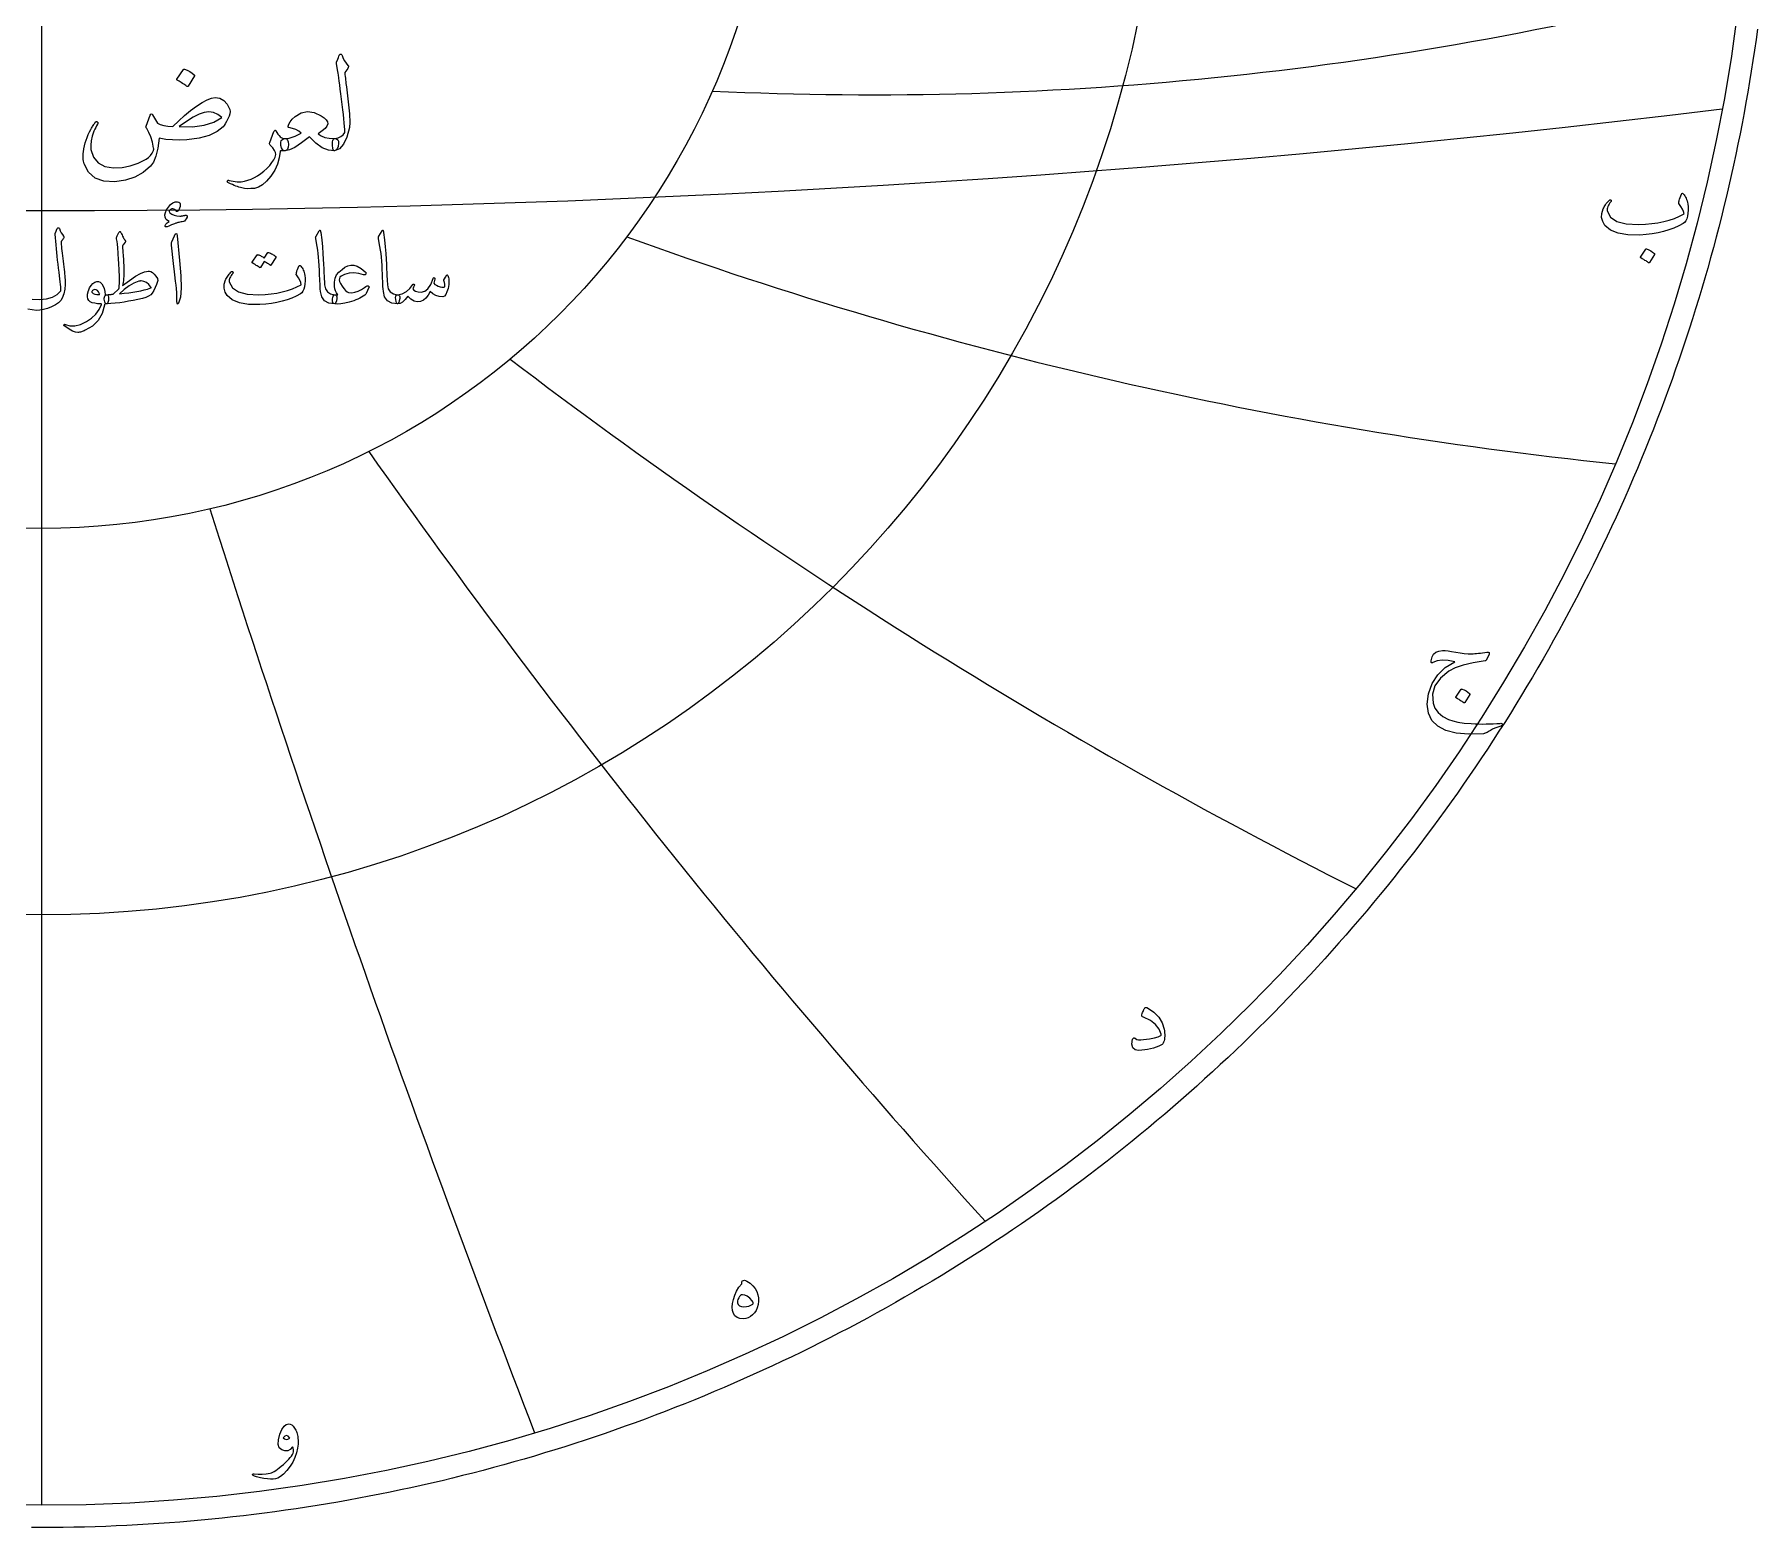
# Model space of a CAD drawing. Header units: millimetres. Extents: x -40.9 to 40.9, y -40.9 to 41.9.
# Drawn here: x -0.18 to 40.48, y -40.85 to -5.63 of the extents above; entities that cross this region are included whole.
import ezdxf

# ---------------------------------------------------------------- set-up
doc = ezdxf.new("R2010")
doc.units = ezdxf.units.MM
for name, color, linetype in [('CUT_OUTER', 1, 'Continuous'), ('ENGRAVE', 7, 'Continuous'), ('ENGRAVE_FINE', 8, 'Continuous'), ('TEXT', 5, 'Continuous')]:
    doc.layers.add(name, color=color, linetype=linetype)

msp = doc.modelspace()

# ---------------------------------------------------------------- linework, layer by layer
at = {"layer": 'CUT_OUTER'}
msp.add_lwpolyline([(40.4784, -5.4976), (40.4439, -5.7459), (40.4079, -5.9939), (40.3703, -6.2418), (40.3313, -6.4894), (40.2907, -6.7367), (40.2486, -6.9838), (40.205, -7.2306), (40.1599, -7.4772), (40.1132, -7.7235), (40.0651, -7.9694), (40.0154, -8.2151), (39.9643, -8.4605), (39.9116, -8.7056), (39.8574, -8.9503), (39.8018, -9.1947), (39.7446, -9.4387), (39.6859, -9.6824), (39.6258, -9.9257), (39.5641, -10.1687), (39.501, -10.4113), (39.4364, -10.6534), (39.3703, -10.8952), (39.3027, -11.1366), (39.2336, -11.3775), (39.163, -11.618), (39.091, -11.8581), (39.0175, -12.0978), (38.9426, -12.3369), (38.8661, -12.5757), (38.7882, -12.8139), (38.7089, -13.0517), (38.6281, -13.2889), (38.5458, -13.5257), (38.4621, -13.762), (38.3769, -13.9977), (38.2903, -14.2329), (38.2022, -14.4676), (38.1128, -14.7017), (38.0218, -14.9353), (37.9295, -15.1683), (37.8357, -15.4008), (37.7405, -15.6326), (37.6438, -15.8639), (37.5458, -16.0946), (37.4463, -16.3246), (37.3455, -16.5541), (37.2432, -16.7829), (37.1395, -17.0111), (37.0344, -17.2387), (36.928, -17.4656), (36.8201, -17.6919), (36.7109, -17.9175), (36.6002, -18.1424), (36.4882, -18.3666), (36.3748, -18.5902), (36.2601, -18.813), (36.144, -19.0351), (36.0265, -19.2566), (35.9076, -19.4772), (35.7875, -19.6972), (35.6659, -19.9164), (35.5431, -20.1349), (35.4188, -20.3526), (35.2933, -20.5695), (35.1664, -20.7857), (35.0382, -21.0011), (34.9087, -21.2157), (34.7779, -21.4295), (34.6457, -21.6425), (34.5123, -21.8547), (34.3775, -22.066), (34.2415, -22.2765), (34.1041, -22.4862), (33.9655, -22.695), (33.8256, -22.903), (33.6845, -23.1101), (33.542, -23.3164), (33.3983, -23.5218), (33.2534, -23.7263), (33.1072, -23.9298), (32.9597, -24.1325), (32.811, -24.3343), (32.6611, -24.5352), (32.5099, -24.7351), (32.3576, -24.9341), (32.204, -25.1322), (32.0491, -25.3293), (31.8931, -25.5255), (31.7359, -25.7207), (31.5775, -25.915), (31.4179, -26.1082), (31.2571, -26.3005), (31.0951, -26.4918), (30.932, -26.6821), (30.7677, -26.8714), (30.6022, -27.0597), (30.4356, -27.2469), (30.2679, -27.4332), (30.099, -27.6184), (29.9289, -27.8026), (29.7578, -27.9857), (29.5855, -28.1677), (29.4121, -28.3487), (29.2376, -28.5287), (29.062, -28.7075), (28.8853, -28.8853), (28.7075, -29.062), (28.5287, -29.2376), (28.3487, -29.4121), (28.1677, -29.5855), (27.9857, -29.7578), (27.8026, -29.9289), (27.6184, -30.099), (27.4332, -30.2679), (27.2469, -30.4356), (27.0597, -30.6022), (26.8714, -30.7677), (26.6821, -30.932), (26.4918, -31.0951), (26.3005, -31.2571), (26.1082, -31.4179), (25.915, -31.5775), (25.7207, -31.7359), (25.5255, -31.8931), (25.3293, -32.0491), (25.1322, -32.204), (24.9341, -32.3576), (24.7351, -32.5099), (24.5352, -32.6611), (24.3343, -32.811), (24.1325, -32.9597), (23.9298, -33.1072), (23.7263, -33.2534), (23.5218, -33.3983), (23.3164, -33.542), (23.1101, -33.6845), (22.903, -33.8256), (22.695, -33.9655), (22.4862, -34.1041), (22.2765, -34.2415), (22.066, -34.3775), (21.8547, -34.5123), (21.6425, -34.6457), (21.4295, -34.7779), (21.2157, -34.9087), (21.0011, -35.0382), (20.7857, -35.1664), (20.5695, -35.2933), (20.3526, -35.4188), (20.1349, -35.5431), (19.9164, -35.6659), (19.6972, -35.7875), (19.4772, -35.9076), (19.2566, -36.0265), (19.0351, -36.144), (18.813, -36.2601), (18.5902, -36.3748), (18.3666, -36.4882), (18.1424, -36.6002), (17.9175, -36.7109), (17.6919, -36.8201), (17.4656, -36.928), (17.2387, -37.0344), (17.0111, -37.1395), (16.7829, -37.2432), (16.5541, -37.3455), (16.3246, -37.4463), (16.0946, -37.5458), (15.8639, -37.6438), (15.6326, -37.7405), (15.4008, -37.8357), (15.1683, -37.9295), (14.9353, -38.0218), (14.7017, -38.1128), (14.4676, -38.2022), (14.2329, -38.2903), (13.9977, -38.3769), (13.762, -38.4621), (13.5257, -38.5458), (13.2889, -38.6281), (13.0517, -38.7089), (12.8139, -38.7882), (12.5757, -38.8661), (12.3369, -38.9426), (12.0978, -39.0175), (11.8581, -39.091), (11.618, -39.163), (11.3775, -39.2336), (11.1366, -39.3027), (10.8952, -39.3703), (10.6534, -39.4364), (10.4113, -39.501), (10.1687, -39.5641), (9.9257, -39.6258), (9.6824, -39.6859), (9.4387, -39.7446), (9.1947, -39.8018), (8.9503, -39.8574), (8.7056, -39.9116), (8.4605, -39.9643), (8.2151, -40.0154), (7.9694, -40.0651), (7.7235, -40.1132), (7.4772, -40.1599), (7.2306, -40.205), (6.9838, -40.2486), (6.7367, -40.2907), (6.4894, -40.3313), (6.2418, -40.3703), (5.9939, -40.4079), (5.7459, -40.4439), (5.4976, -40.4784), (5.2491, -40.5113), (5.0005, -40.5428), (4.7516, -40.5727), (4.5026, -40.6011), (4.2534, -40.628), (4.004, -40.6533), (3.7545, -40.6771), (3.5048, -40.6994), (3.255, -40.7201), (3.0051, -40.7393), (2.7551, -40.757), (2.505, -40.7731), (2.2547, -40.7877), (2.0044, -40.8008), (1.754, -40.8123), (1.5036, -40.8223), (1.2531, -40.8308), (1.0025, -40.8377), (0.7519, -40.8431), (0.5013, -40.8469), (0.2507, -40.8492), (0, -40.85), (-0.2507, -40.8492)], dxfattribs=at)
at = {"layer": 'ENGRAVE'}
for points in [[(0, -40.325), (0, 40.325)], [(0, -40.325), (0, -17.2788)]]:
    msp.add_lwpolyline(points, dxfattribs=at)
for radius in [40.325, 26.3963, 17.2788]:
    msp.add_circle((0, 0), radius, dxfattribs=at)
for centre, radius, start, end in [((19.597, 73.1369), 80.1861, 267.296642, 284.804022), ((47.2567, 81.851), 98.1303, 250.065045, 264.070949), ((89.011, 89.011), 128.6184, 232.687913, 243.192341), ((163.3965, 94.337), 190.5116, 215.193942, 222.196894), ((364.3201, 97.6193), 378.0945, 197.618081, 201.119557)]:
    msp.add_arc(centre, radius, start, end, dxfattribs=at)
at = {"layer": 'ENGRAVE_FINE'}
msp.add_arc((0, 319.0151), 328.7969, 263.074945, 276.925055, dxfattribs=at)
at = {"layer": 'TEXT'}
for points in [[(6.9555, -6.2617), (6.9771, -6.2096), (6.9939, -6.1683), (7.0058, -6.1377), (7.013, -6.118), (7.0186, -6.1054), (7.0258, -6.0964), (7.0346, -6.091), (7.045, -6.0892), (7.0567, -6.0912), (7.0665, -6.0972), (7.0743, -6.1072), (7.0801, -6.1212), (7.1066, -6.1896), (7.1384, -6.2513), (7.1753, -6.3062), (7.2174, -6.3543), (7.2292, -6.3697), (7.2326, -6.387), (7.2276, -6.4064), (7.2142, -6.4278), (7.144, -6.5268), (7.1488, -6.5711), (7.1535, -6.6146), (7.1583, -6.6573), (7.1631, -6.6992), (7.1679, -6.7403), (7.1727, -6.7806), (7.1775, -6.8202), (7.1823, -6.8589), (7.2264, -7.2174), (7.2533, -7.4976), (7.2631, -7.6996), (7.2557, -7.8233), (7.1955, -8.0479), (7.1168, -8.2138), (7.0198, -8.3209), (6.9045, -8.3694), (6.9013, -8.3694), (6.8981, -8.3694), (6.8949, -8.3694), (6.8917, -8.3694), (6.8727, -8.3515), (6.8605, -8.3104), (6.8552, -8.2461), (6.8565, -8.1587), (6.8595, -8.1263), (6.8685, -8.1028), (6.8835, -8.088), (6.9045, -8.082), (6.9855, -8.0659), (7.053, -8.0365), (7.1068, -7.994), (7.1472, -7.9383), (7.1445, -7.8714), (7.1396, -7.7954), (7.1325, -7.7102), (7.1232, -7.6158), (7.1119, -7.5126), (7.0989, -7.401), (7.084, -7.281), (7.0673, -7.1527), (7.052, -7.0266), (7.0378, -6.9132), (7.0248, -6.8126), (7.013, -6.7248), (7.0029, -6.6497), (6.9947, -6.5874), (6.9885, -6.5379), (6.9843, -6.5012), (6.9524, -6.3192), (6.9514, -6.3012), (6.9516, -6.2856), (6.953, -6.2725), (6.9555, -6.2617)], [(3.3405, -6.4501), (3.3444, -6.4461), (3.35, -6.4437), (3.3572, -6.4429), (3.366, -6.4437), (3.4281, -6.4689), (3.4866, -6.4996), (3.5414, -6.5359), (3.5927, -6.5779), (3.5977, -6.5842), (3.5999, -6.5906), (3.5993, -6.597), (3.5959, -6.6034), (3.4458, -6.8461), (3.4403, -6.8519), (3.4331, -6.8533), (3.4243, -6.8503), (3.4139, -6.8429), (3.4049, -6.8365), (3.3908, -6.827), (3.3714, -6.8142), (3.3468, -6.7982), (3.3167, -6.7791), (3.2806, -6.7567), (3.2385, -6.7311), (3.1904, -6.7024), (3.184, -6.6976), (3.1808, -6.6928), (3.1808, -6.688), (3.184, -6.6832)], [(4.0877, -7.1144), (4.1991, -7.1307), (4.2937, -7.183), (4.3716, -7.2713), (4.4326, -7.3954), (4.4394, -7.4429), (4.4342, -7.496), (4.4171, -7.5547), (4.3879, -7.619), (4.3544, -7.6808), (4.3241, -7.7323), (4.2969, -7.7734), (4.273, -7.8042), (4.1333, -7.9191), (3.944, -8.0086), (3.7053, -8.0724), (3.4171, -8.1108), (3.2436, -8.1191), (3.0778, -8.1156), (2.9195, -8.1), (2.7688, -8.0724), (2.7333, -8.3066), (2.6874, -8.4948), (2.6311, -8.6371), (2.5644, -8.7335), (2.3896, -8.8822), (2.1908, -8.993), (1.968, -9.0658), (1.7213, -9.1008), (1.4616, -9.0886), (1.2543, -9.0137), (1.0992, -8.8762), (0.9964, -8.676), (0.9876, -8.645), (0.9804, -8.6125), (0.9748, -8.5787), (0.9708, -8.5435), (0.9688, -8.5071), (0.9692, -8.4696), (0.972, -8.4312), (0.9772, -8.3918), (0.9884, -8.322), (1.0028, -8.2533), (1.0203, -8.1855), (1.0411, -8.1187), (1.0648, -8.0532), (1.0914, -7.989), (1.1207, -7.9262), (1.1529, -7.8649), (1.1671, -7.8399), (1.1812, -7.8162), (1.1951, -7.7936), (1.2088, -7.7722), (1.222, -7.7521), (1.2347, -7.7331), (1.2468, -7.7154), (1.2583, -7.6988), (1.2664, -7.6894), (1.275, -7.6836), (1.284, -7.6814), (1.2934, -7.6828), (1.3034, -7.6866), (1.311, -7.6916), (1.3161, -7.6978), (1.3189, -7.7052), (1.3197, -7.7136), (1.3189, -7.7227), (1.3165, -7.7327), (1.3125, -7.7435), (1.2892, -7.7788), (1.267, -7.8178), (1.2461, -7.8603), (1.2263, -7.9064), (1.1848, -8.0243), (1.1593, -8.1355), (1.1497, -8.2399), (1.1561, -8.3375), (1.2157, -8.5229), (1.3245, -8.6577), (1.4824, -8.7417), (1.6894, -8.775), (1.8894, -8.7656), (2.0838, -8.7279), (2.2726, -8.6618), (2.4558, -8.5674), (2.5111, -8.5281), (2.5588, -8.4804), (2.5989, -8.4243), (2.6315, -8.3599), (2.6353, -8.3509), (2.6371, -8.3399), (2.6369, -8.3269), (2.6347, -8.312), (2.6065, -8.169), (2.57, -8.0437), (2.5251, -7.9359), (2.4718, -7.8457), (2.4612, -7.8291), (2.455, -7.8146), (2.4532, -7.802), (2.4558, -7.7914), (2.5548, -7.5295), (2.569, -7.5098), (2.5828, -7.5016), (2.5962, -7.505), (2.6091, -7.52), (2.7273, -7.7211), (2.7906, -7.7511), (2.8718, -7.7738), (2.971, -7.7894), (3.0882, -7.7978), (3.2273, -7.6623), (3.3668, -7.5367), (3.5067, -7.4212), (3.647, -7.3156), (3.7812, -7.2275), (3.8993, -7.1647), (4.0015, -7.1269), (4.0877, -7.1144)], [(4.2442, -7.587), (4.1462, -7.5124), (4.0438, -7.4673), (3.937, -7.4517), (3.8259, -7.4657), (3.7053, -7.5082), (3.5672, -7.5782), (3.4115, -7.6758), (3.2383, -7.801), (3.5538, -7.802), (3.8267, -7.7667), (4.0568, -7.695), (4.2442, -7.587)], [(6.9045, -8.082), (6.9512, -8.089), (6.9827, -8.11), (6.9991, -8.1449), (7.0003, -8.1938), (6.9847, -8.2694), (6.9635, -8.3239), (6.9368, -8.3573), (6.9045, -8.3694), (6.7573, -8.3561), (6.6098, -8.2968), (6.4619, -8.1916), (6.3136, -8.0405), (6.1266, -8.1856), (5.9679, -8.2888), (5.8376, -8.3501), (5.7356, -8.3694), (5.7019, -8.3619), (5.6741, -8.3391), (5.6524, -8.3012), (5.6366, -8.2481), (5.632, -8.1778), (5.647, -8.1267), (5.6815, -8.0948), (5.7356, -8.082), (5.7848, -8.0772), (5.8334, -8.0692), (5.8814, -8.0581), (5.9288, -8.0437), (5.9756, -8.0259), (6.0218, -8.0046), (6.0674, -7.9796), (6.1125, -7.9511), (6.0572, -7.906), (5.9903, -7.8696), (5.9119, -7.8421), (5.8218, -7.8233), (5.8137, -7.8199), (5.8083, -7.813), (5.8057, -7.8024), (5.8059, -7.7882), (5.821, -7.7393), (5.8538, -7.6852), (5.9041, -7.6259), (5.9719, -7.5615), (6.1134, -7.4766), (6.2633, -7.4457), (6.4216, -7.4687), (6.5883, -7.5455), (6.6589, -7.5946), (6.708, -7.6429), (6.7356, -7.6904), (6.7416, -7.7371), (6.724, -7.7874), (6.6809, -7.8425), (6.6122, -7.9024), (6.518, -7.9671), (6.5853, -8.0173), (6.6721, -8.0533), (6.7785, -8.0748), (6.9045, -8.082)], [(5.3747, -8.1714), (5.4737, -7.916), (5.4847, -7.8956), (5.4953, -7.8856), (5.5055, -7.886), (5.5153, -7.8968), (5.542, -7.9415), (5.568, -7.9798), (5.5931, -8.0118), (5.6175, -8.0373), (5.6442, -8.0569), (5.6733, -8.0708), (5.7049, -8.0792), (5.7388, -8.082), (5.7723, -8.0908), (5.7963, -8.1171), (5.8107, -8.1611), (5.8155, -8.2225), (5.8107, -8.2844), (5.7963, -8.3295), (5.7723, -8.3579), (5.7388, -8.3694), (5.7131, -8.3706), (5.6869, -8.371), (5.6604, -8.3706), (5.6334, -8.3694), (5.6288, -8.3706), (5.6246, -8.3742), (5.6208, -8.3802), (5.6175, -8.3886), (5.6003, -8.5397), (5.5584, -8.6864), (5.4917, -8.8287), (5.4003, -8.9666), (5.2983, -9.0866), (5.1999, -9.175), (5.1051, -9.2319), (5.0139, -9.2572), (4.928, -9.2638), (4.8494, -9.2644), (4.7779, -9.259), (4.7137, -9.2477), (4.6822, -9.2389), (4.6486, -9.2285), (4.6128, -9.2165), (4.5748, -9.203), (4.5347, -9.1874), (4.4929, -9.1694), (4.4493, -9.1491), (4.4039, -9.1263), (4.3925, -9.1211), (4.3839, -9.1151), (4.3782, -9.1083), (4.3752, -9.1008), (4.3732, -9.0906), (4.3736, -9.0824), (4.3764, -9.0762), (4.3815, -9.072), (4.3883, -9.0682), (4.3959, -9.0664), (4.4043, -9.0666), (4.4135, -9.0688), (4.5141, -9.0892), (4.6083, -9.0992), (4.6961, -9.0988), (4.7775, -9.088), (4.8581, -9.0667), (4.9368, -9.0381), (5.0138, -9.0021), (5.0889, -8.9586), (5.1625, -8.908), (5.2346, -8.8505), (5.3054, -8.7859), (5.3747, -8.7143), (5.4268, -8.6491), (5.4682, -8.5842), (5.4987, -8.5197), (5.5185, -8.4557), (5.5127, -8.411), (5.4889, -8.3599), (5.4472, -8.3024), (5.3875, -8.2385), (5.3771, -8.2247), (5.3715, -8.209), (5.3707, -8.1912), (5.3747, -8.1714)], [(3.3413, -10.0381), (3.31, -10.0439), (3.2811, -10.0494), (3.2544, -10.0547), (3.2299, -10.0596), (3.2078, -10.0644), (3.1883, -10.0692), (3.1713, -10.074), (3.1568, -10.0788), (3.1422, -10.0842), (3.1245, -10.0911), (3.1038, -10.0992), (3.0802, -10.1087), (3.0535, -10.1197), (3.0239, -10.1324), (2.9913, -10.1467), (2.9556, -10.1626), (2.9411, -10.1674), (2.9287, -10.1674), (2.9184, -10.1626), (2.9101, -10.153), (2.9052, -10.1295), (2.9191, -10.1021), (2.9519, -10.0709), (3.0035, -10.0357), (2.964, -10.0132), (2.9341, -9.989), (2.9137, -9.9629), (2.9029, -9.9351), (2.9008, -9.8825), (2.9137, -9.8255), (2.9416, -9.764), (2.9844, -9.698), (3.0354, -9.6388), (3.088, -9.598), (3.142, -9.5754), (3.1975, -9.571), (3.2285, -9.5788), (3.2496, -9.595), (3.2609, -9.6195), (3.2622, -9.6524), (3.2568, -9.6881), (3.2478, -9.7207), (3.2353, -9.7503), (3.2191, -9.777), (3.2029, -9.7957), (3.188, -9.8039), (3.1742, -9.8017), (3.1616, -9.789), (3.1472, -9.77), (3.1305, -9.756), (3.1113, -9.7472), (3.0898, -9.7435), (3.0672, -9.7435), (3.0472, -9.7483), (3.03, -9.7578), (3.0155, -9.7722), (3.0049, -9.7896), (3.0017, -9.8057), (3.0061, -9.8207), (3.0179, -9.8345), (3.0622, -9.8673), (3.1161, -9.8914), (3.1796, -9.9068), (3.2526, -9.9135), (3.259, -9.9133), (3.2661, -9.9126), (3.274, -9.9115), (3.2826, -9.9099), (3.2919, -9.9081), (3.302, -9.906), (3.3129, -9.9039), (3.3245, -9.9015), (3.3371, -9.8992), (3.3484, -9.8971), (3.3586, -9.895), (3.3676, -9.8932), (3.3755, -9.8916), (3.3826, -9.8905), (3.3887, -9.8898), (3.3939, -9.8896), (3.4038, -9.8906), (3.4119, -9.8938), (3.4182, -9.899), (3.4227, -9.9063), (3.4255, -9.9134), (3.4269, -9.9201), (3.4267, -9.9265), (3.4251, -9.9327), (3.4019, -9.9761), (3.3802, -10.0081), (3.36, -10.0288), (3.3413, -10.0381)], [(38.7333, -9.3911), (38.7505, -9.4127), (38.7662, -9.4365), (38.7805, -9.4625), (38.7933, -9.4907), (38.8048, -9.5211), (38.8147, -9.5533), (38.8233, -9.5875), (38.8304, -9.6236), (38.8396, -9.6961), (38.8419, -9.7679), (38.8371, -9.8392), (38.8253, -9.9097), (38.8074, -9.9727), (38.7844, -10.0234), (38.7563, -10.0621), (38.7231, -10.0886), (38.6177, -10.1443), (38.5059, -10.194), (38.3878, -10.2376), (38.2632, -10.2751), (38.1323, -10.3062), (37.995, -10.3306), (37.8512, -10.3484), (37.7011, -10.3594), (37.4198, -10.3565), (37.1889, -10.3172), (37.0085, -10.2415), (36.8785, -10.1295), (36.8252, -10.0418), (36.8006, -9.9474), (36.8047, -9.8463), (36.8376, -9.7386), (36.8487, -9.7153), (36.8616, -9.6916), (36.8762, -9.6674), (36.8925, -9.6428), (36.9107, -9.6176), (36.9305, -9.592), (36.9522, -9.5659), (36.9756, -9.5393), (36.9834, -9.5318), (36.9915, -9.5272), (37, -9.5254), (37.0088, -9.5265), (37.0147, -9.5287), (37.0196, -9.5329), (37.0236, -9.539), (37.0267, -9.547), (37.0281, -9.5545), (37.0273, -9.5616), (37.0243, -9.5685), (37.019, -9.5751), (36.9971, -9.6011), (36.9775, -9.6281), (36.9601, -9.656), (36.9449, -9.6849), (36.9345, -9.7125), (36.9289, -9.7392), (36.9281, -9.7649), (36.9321, -9.7897), (37.012, -9.9342), (37.1621, -10.0356), (37.3824, -10.0938), (37.673, -10.109), (37.8328, -10.1029), (37.9851, -10.0895), (38.1298, -10.069), (38.267, -10.0413), (38.3969, -10.0064), (38.5197, -9.9643), (38.6352, -9.9151), (38.7435, -9.8586), (38.733, -9.8059), (38.709, -9.7475), (38.6717, -9.6833), (38.6209, -9.6134), (38.6193, -9.6067), (38.6196, -9.5942), (38.6218, -9.576), (38.626, -9.5521), (38.6271, -9.5497), (38.6279, -9.5476), (38.6284, -9.5458), (38.6286, -9.5444), (38.6369, -9.5118), (38.649, -9.4754), (38.665, -9.4352), (38.6848, -9.3911), (38.6935, -9.3777), (38.7046, -9.3732), (38.7178, -9.3777), (38.7333, -9.3911)], [(1.8227, -10.2872), (1.8284, -10.281), (1.8335, -10.277), (1.838, -10.275), (1.8419, -10.2752), (1.8465, -10.2773), (1.8509, -10.2812), (1.8549, -10.2869), (1.8586, -10.2943), (1.8738, -10.3267), (1.8883, -10.3566), (1.902, -10.3842), (1.9149, -10.4093), (1.9273, -10.4318), (1.9392, -10.4512), (1.9506, -10.4677), (1.9616, -10.4812), (1.9697, -10.4922), (1.9724, -10.5039), (1.9697, -10.5162), (1.9616, -10.5291), (1.9137, -10.589), (1.9076, -10.5993), (1.9036, -10.6111), (1.9016, -10.6244), (1.9018, -10.6393), (1.9095, -10.7523), (1.9161, -10.8518), (1.9215, -10.9379), (1.9257, -11.0105), (1.9289, -11.0698), (1.9311, -11.1159), (1.9324, -11.1488), (1.9329, -11.1686), (1.9324, -11.227), (1.9308, -11.2824), (1.9282, -11.3347), (1.9245, -11.3841), (1.9199, -11.4306), (1.9146, -11.474), (1.9086, -11.5144), (1.9018, -11.5518), (2.0645, -11.4273), (2.2053, -11.3315), (2.3244, -11.2644), (2.4215, -11.2261), (2.4648, -11.2159), (2.5035, -11.2117), (2.5378, -11.2135), (2.5676, -11.2213), (2.6097, -11.2431), (2.6496, -11.2776), (2.6875, -11.3246), (2.7233, -11.3841), (2.7288, -11.3984), (2.7311, -11.4147), (2.73, -11.4331), (2.7257, -11.4536), (2.7019, -11.5273), (2.6736, -11.5973), (2.6408, -11.6638), (2.6035, -11.7267), (2.5673, -11.7671), (2.5161, -11.8021), (2.45, -11.8317), (2.3688, -11.856), (2.2602, -11.88), (2.1524, -11.9018), (2.0452, -11.9213), (1.9389, -11.9386), (1.8334, -11.9535), (1.729, -11.9659), (1.6256, -11.9757), (1.5233, -11.9829), (1.5118, -11.9796), (1.5012, -11.9698), (1.4914, -11.9533), (1.4826, -11.9302), (1.4748, -11.902), (1.4706, -11.8746), (1.47, -11.8481), (1.473, -11.8225), (1.4798, -11.8002), (1.4904, -11.7835), (1.5049, -11.7726), (1.5233, -11.7674), (1.5478, -11.766), (1.5709, -11.7644), (1.5927, -11.7624), (1.6131, -11.7602), (1.6322, -11.7579), (1.65, -11.756), (1.6664, -11.7543), (1.6814, -11.753), (1.8155, -11.6237), (1.8167, -11.618), (1.8179, -11.6108), (1.8191, -11.6019), (1.8203, -11.5913), (1.8215, -11.5791), (1.8227, -11.5653), (1.8239, -11.5498), (1.8251, -11.5326), (1.8262, -11.514), (1.8269, -11.494), (1.8274, -11.4727), (1.8275, -11.45), (1.8275, -11.4261), (1.8275, -11.4012), (1.8275, -11.3752), (1.8275, -11.3482), (1.8272, -11.3177), (1.8263, -11.2812), (1.8248, -11.2386), (1.8227, -11.1901), (1.82, -11.1359), (1.8167, -11.0764), (1.8128, -11.0114), (1.8083, -10.941), (1.798, -10.7849), (1.7886, -10.6614), (1.7801, -10.5705), (1.7724, -10.5123), (1.7663, -10.4749), (1.7622, -10.4464), (1.7603, -10.427), (1.7604, -10.4165), (1.7677, -10.3967), (1.7751, -10.3782), (1.7827, -10.3608), (1.7904, -10.3446), (1.7982, -10.3294), (1.8063, -10.3147), (1.8144, -10.3006), (1.8227, -10.2872)], [(3.1233, -10.3782), (3.1462, -10.3339), (3.1646, -10.3183), (3.1785, -10.3315), (3.188, -10.3734), (3.243, -10.9602), (3.2758, -11.3204), (3.2832, -11.6081), (3.2651, -11.8234), (3.2215, -11.9662), (3.2136, -11.9778), (3.2065, -11.9841), (3.2004, -11.985), (3.1951, -11.9805), (3.191, -11.9735), (3.188, -11.9644), (3.1862, -11.9531), (3.1856, -11.9398), (3.1856, -11.8361), (3.1808, -11.7261), (3.1712, -11.6097), (3.1568, -11.4871), (3.1537, -11.4551), (3.1442, -11.3686), (3.1285, -11.2276), (3.1065, -11.0321), (3.0538, -10.5985), (3.0526, -10.5755), (3.0538, -10.5542), (3.0574, -10.5348), (3.0634, -10.5171)], [(6.5436, -10.2584), (6.5482, -10.2512), (6.5526, -10.2464), (6.5566, -10.2441), (6.5603, -10.2441), (6.566, -10.2472), (6.5711, -10.2566), (6.5756, -10.2723), (6.5795, -10.2943), (6.5993, -10.4732), (6.6154, -10.6387), (6.628, -10.7906), (6.637, -10.9291), (6.6428, -11.0475), (6.6481, -11.1536), (6.6529, -11.2475), (6.6574, -11.3291), (6.6612, -11.3984), (6.6642, -11.4554), (6.6666, -11.5002), (6.6681, -11.5326), (6.6894, -11.63), (6.7364, -11.7015), (6.8091, -11.7473), (6.9076, -11.7674), (6.935, -11.7746), (6.9526, -11.7913), (6.9602, -11.8177), (6.9579, -11.8536), (6.9467, -11.9102), (6.9346, -11.9506), (6.9216, -11.9749), (6.9076, -11.9829), (6.769, -11.9647), (6.6669, -11.9099), (6.6014, -11.8186), (6.5723, -11.6907), (6.5678, -11.6296), (6.5636, -11.5683), (6.56, -11.5068), (6.5568, -11.4452), (6.5538, -11.3835), (6.5511, -11.3216), (6.5484, -11.2595), (6.546, -11.1973), (6.5415, -11.0787), (6.5352, -10.9719), (6.5271, -10.8769), (6.5172, -10.7937), (6.5056, -10.7139), (6.4921, -10.6288), (6.4768, -10.5384), (6.4597, -10.4428), (6.4575, -10.4256), (6.458, -10.4099), (6.4611, -10.3957), (6.4669, -10.383)], [(8.0262, -10.2584), (8.0308, -10.2512), (8.0352, -10.2464), (8.0392, -10.2441), (8.043, -10.2441), (8.0486, -10.2472), (8.0537, -10.2566), (8.0582, -10.2723), (8.0621, -10.2943), (8.0819, -10.4732), (8.098, -10.6387), (8.1106, -10.7906), (8.1196, -10.9291), (8.1254, -11.0475), (8.1307, -11.1536), (8.1355, -11.2475), (8.14, -11.3291), (8.1438, -11.3984), (8.1468, -11.4554), (8.1492, -11.5002), (8.1507, -11.5326), (8.172, -11.63), (8.219, -11.7015), (8.2917, -11.7473), (8.3902, -11.7674), (8.4176, -11.7746), (8.4352, -11.7913), (8.4428, -11.8177), (8.4405, -11.8536), (8.4293, -11.9102), (8.4172, -11.9506), (8.4042, -11.9749), (8.3902, -11.9829), (8.2516, -11.9647), (8.1495, -11.9099), (8.084, -11.8186), (8.0549, -11.6907), (8.0504, -11.6296), (8.0462, -11.5683), (8.0426, -11.5068), (8.0394, -11.4452), (8.0364, -11.3835), (8.0337, -11.3216), (8.0311, -11.2595), (8.0286, -11.1973), (8.0241, -11.0787), (8.0178, -10.9719), (8.0097, -10.8769), (7.9998, -10.7937), (7.9882, -10.7139), (7.9747, -10.6288), (7.9594, -10.5384), (7.9424, -10.4428), (7.9401, -10.4256), (7.9406, -10.4099), (7.9437, -10.3957), (7.9495, -10.383)], [(5.3268, -10.7734), (5.3298, -10.7704), (5.334, -10.7686), (5.3394, -10.768), (5.346, -10.7686), (5.3696, -10.7774), (5.3924, -10.7872), (5.4145, -10.7978), (5.4358, -10.8093), (5.4566, -10.8219), (5.4768, -10.8357), (5.4967, -10.8506), (5.5161, -10.8668), (5.5198, -10.8717), (5.5214, -10.877), (5.521, -10.8825), (5.5185, -10.8883), (5.4035, -11.0704), (5.4003, -11.0728), (5.3957, -11.0728), (5.3896, -11.0704), (5.3819, -11.0656), (5.3767, -11.0612), (5.3682, -11.0551), (5.3563, -11.0474), (5.3412, -11.038), (5.3226, -11.0269), (5.3005, -11.0138), (5.2747, -10.9988), (5.2454, -10.9818), (5.1544, -11.1231), (5.1502, -11.1274), (5.1448, -11.1285), (5.1382, -11.1262), (5.1304, -11.1207), (5.1237, -11.1159), (5.1131, -11.1087), (5.0985, -11.0991), (5.0801, -11.0871), (5.0575, -11.0728), (5.0304, -11.056), (4.9989, -11.0368), (4.9628, -11.0153), (4.959, -11.0117), (4.9574, -11.0081), (4.9578, -11.0045), (4.9604, -11.0009), (5.0777, -10.8261), (5.0807, -10.8231), (5.0849, -10.8213), (5.0903, -10.8207), (5.0969, -10.8213), (5.117, -10.8278), (5.1364, -10.8354), (5.1553, -10.844), (5.1735, -10.8536), (5.1912, -10.8642), (5.2083, -10.8755), (5.2247, -10.8875), (5.2406, -10.9003)], [(37.8417, -10.6915), (37.8449, -10.6883), (37.8493, -10.6864), (37.8551, -10.6858), (37.8621, -10.6864), (37.9118, -10.7065), (37.9585, -10.7311), (38.0025, -10.7602), (38.0435, -10.7937), (38.0475, -10.7988), (38.0492, -10.8039), (38.0488, -10.809), (38.046, -10.8142), (37.926, -11.0083), (37.9215, -11.013), (37.9158, -11.0141), (37.9087, -11.0117), (37.9004, -11.0058), (37.8932, -11.0007), (37.8819, -10.993), (37.8664, -10.9828), (37.8468, -10.97), (37.8227, -10.9547), (37.7938, -10.9368), (37.7601, -10.9163), (37.7216, -10.8934), (37.7165, -10.8895), (37.7139, -10.8857), (37.7139, -10.8819), (37.7165, -10.878)], [(6.1077, -11.0919), (6.1238, -11.1121), (6.1385, -11.1345), (6.1519, -11.1589), (6.1639, -11.1853), (6.1747, -11.2138), (6.184, -11.244), (6.192, -11.2761), (6.1987, -11.3099), (6.2074, -11.3779), (6.2095, -11.4452), (6.205, -11.512), (6.1939, -11.5782), (6.1771, -11.6371), (6.1556, -11.6847), (6.1292, -11.721), (6.0981, -11.7458), (5.9993, -11.7981), (5.8945, -11.8446), (5.7837, -11.8855), (5.667, -11.9207), (5.5442, -11.9499), (5.4155, -11.9728), (5.2807, -11.9894), (5.14, -11.9997), (4.8762, -11.997), (4.6598, -11.9602), (4.4906, -11.8892), (4.3688, -11.7841), (4.3188, -11.702), (4.2957, -11.6135), (4.2996, -11.5187), (4.3305, -11.4177), (4.3409, -11.3959), (4.3529, -11.3737), (4.3666, -11.351), (4.3819, -11.3279), (4.3989, -11.3043), (4.4176, -11.2803), (4.4379, -11.2558), (4.4598, -11.2309), (4.4671, -11.2238), (4.4748, -11.2195), (4.4827, -11.2178), (4.4909, -11.2189), (4.4965, -11.221), (4.5011, -11.2249), (4.5048, -11.2306), (4.5077, -11.238), (4.509, -11.2451), (4.5083, -11.2518), (4.5054, -11.2583), (4.5005, -11.2644), (4.48, -11.2888), (4.4616, -11.3141), (4.4453, -11.3403), (4.431, -11.3674), (4.4213, -11.3933), (4.4161, -11.4183), (4.4153, -11.4424), (4.4191, -11.4656), (4.4939, -11.6011), (4.6346, -11.6961), (4.8412, -11.7508), (5.1137, -11.765), (5.2634, -11.7592), (5.4062, -11.7467), (5.5419, -11.7275), (5.6705, -11.7015), (5.7923, -11.6688), (5.9074, -11.6294), (6.0157, -11.5832), (6.1172, -11.5303), (6.1074, -11.4809), (6.0849, -11.4261), (6.0499, -11.3659), (6.0023, -11.3003), (6.0008, -11.294), (6.0011, -11.2824), (6.0032, -11.2653), (6.0071, -11.2428), (6.0081, -11.2406), (6.0089, -11.2386), (6.0093, -11.237), (6.0095, -11.2356), (6.0172, -11.2051), (6.0286, -11.171), (6.0436, -11.1333), (6.0622, -11.0919), (6.0704, -11.0794), (6.0807, -11.0752), (6.0931, -11.0794), (6.1077, -11.0919)], [(7.7148, -11.5925), (7.6501, -11.7362), (7.6419, -11.7505), (7.634, -11.762), (7.6263, -11.7708), (7.619, -11.777), (7.5817, -11.8025), (7.5418, -11.8264), (7.4991, -11.8486), (7.4537, -11.8692), (7.4058, -11.8884), (7.3555, -11.9066), (7.3028, -11.9237), (7.2478, -11.9398), (7.1448, -11.965), (7.0538, -11.9805), (6.9747, -11.9865), (6.9076, -11.9829), (6.882, -11.9713), (6.8651, -11.9482), (6.8569, -11.9138), (6.8573, -11.868), (6.8635, -11.8267), (6.8723, -11.7961), (6.8838, -11.7764), (6.8981, -11.7674), (6.9005, -11.7674), (6.9029, -11.7674), (6.9052, -11.7674), (6.9076, -11.7674), (6.9255, -11.7692), (6.943, -11.7698), (6.9602, -11.7692), (6.9771, -11.7674), (6.9481, -11.7244), (6.9256, -11.677), (6.9097, -11.625), (6.9005, -11.5686), (6.8991, -11.4675), (6.9166, -11.3776), (6.953, -11.2987), (7.0082, -11.2309), (7.0793, -11.1675), (7.149, -11.1189), (7.2171, -11.0849), (7.2837, -11.0656), (7.3555, -11.0657), (7.437, -11.0925), (7.528, -11.146), (7.6286, -11.2261), (7.64, -11.2385), (7.6454, -11.2518), (7.6448, -11.266), (7.6382, -11.2812), (7.6287, -11.2928), (7.6172, -11.2991), (7.6036, -11.3), (7.5879, -11.2955), (7.4751, -11.2629), (7.3621, -11.2512), (7.2488, -11.2605), (7.1352, -11.2907), (7.0901, -11.3097), (7.0555, -11.3309), (7.0314, -11.3541), (7.0178, -11.3794), (7.0145, -11.4114), (7.0238, -11.4524), (7.0457, -11.5024), (7.0801, -11.5614), (7.122, -11.621), (7.1615, -11.6656), (7.1987, -11.6952), (7.2334, -11.7099), (7.309, -11.7174), (7.3849, -11.7087), (7.4611, -11.6838), (7.5376, -11.6428), (7.607, -11.5949), (7.643, -11.5722), (7.6717, -11.559), (7.6933, -11.5554), (7.7076, -11.5614), (7.7135, -11.5687), (7.7166, -11.5764), (7.7171, -11.5843), (7.7148, -11.5925)], [(9.5519, -11.3003), (9.5571, -11.2967), (9.5633, -11.2979), (9.5703, -11.3039), (9.5783, -11.3147), (9.5868, -11.333), (9.5932, -11.359), (9.5976, -11.3928), (9.5998, -11.4344), (9.6006, -11.4818), (9.598, -11.5279), (9.5922, -11.5728), (9.583, -11.6165), (9.5564, -11.7015), (9.5268, -11.7626), (9.4941, -11.7997), (9.4585, -11.8129), (9.3742, -11.8079), (9.2962, -11.7859), (9.2245, -11.7469), (9.1591, -11.6907), (9.1142, -11.7792), (9.0609, -11.8482), (8.9992, -11.8978), (8.9292, -11.9278), (8.8557, -11.9344), (8.7813, -11.9159), (8.706, -11.8722), (8.6298, -11.8033), (8.5681, -11.8819), (8.5076, -11.938), (8.4483, -11.9717), (8.3902, -11.9829), (8.3786, -11.9764), (8.3675, -11.9566), (8.357, -11.9237), (8.3471, -11.8776), (8.3435, -11.832), (8.3495, -11.7985), (8.3651, -11.777), (8.3902, -11.7674), (8.5007, -11.7424), (8.5974, -11.6937), (8.6804, -11.6214), (8.7495, -11.5255), (8.7533, -11.5202), (8.7573, -11.5165), (8.7616, -11.5142), (8.7663, -11.5135), (8.772, -11.5141), (8.7771, -11.5159), (8.7816, -11.5189), (8.7855, -11.5231), (8.7877, -11.5359), (8.7825, -11.5578), (8.7697, -11.5886), (8.7495, -11.6285), (8.776, -11.6591), (8.8172, -11.6817), (8.873, -11.6963), (8.9435, -11.7027), (9.0314, -11.6843), (9.1082, -11.6243), (9.1739, -11.5226), (9.2286, -11.3794), (9.2313, -11.372), (9.2345, -11.3668), (9.2384, -11.3636), (9.2429, -11.3626), (9.2497, -11.3632), (9.2555, -11.365), (9.2604, -11.368), (9.2645, -11.3722), (9.2675, -11.3782), (9.2693, -11.3841), (9.2699, -11.3901), (9.2693, -11.3961), (9.2453, -11.4967), (9.2733, -11.5216), (9.307, -11.5434), (9.3464, -11.5623), (9.3914, -11.5782), (9.4353, -11.5885), (9.4687, -11.5907), (9.4916, -11.5849), (9.504, -11.571), (9.508, -11.5497), (9.5058, -11.5195), (9.4973, -11.4803), (9.4824, -11.4321), (9.485, -11.4184), (9.4974, -11.3919), (9.5197, -11.3526), (9.5519, -11.3003)], [(1.4754, -12.0093), (1.4193, -12.2064), (1.3251, -12.3716), (1.1929, -12.5046), (1.0227, -12.6057), (0.9989, -12.6159), (0.9754, -12.6251), (0.9522, -12.6333), (0.9293, -12.6404), (0.9069, -12.6463), (0.885, -12.6509), (0.8638, -12.6541), (0.8431, -12.656), (0.7916, -12.6486), (0.7233, -12.6218), (0.6383, -12.5756), (0.5365, -12.5099), (0.5256, -12.5004), (0.5192, -12.4913), (0.5172, -12.4825), (0.5198, -12.4739), (0.5254, -12.4674), (0.5329, -12.4644), (0.5422, -12.465), (0.5533, -12.4692), (0.6591, -12.5034), (0.7778, -12.5033), (0.9094, -12.4687), (1.0539, -12.3997), (1.1718, -12.3196), (1.2694, -12.2254), (1.3467, -12.1172), (1.4036, -11.9949), (1.4031, -11.9906), (1.4018, -11.9871), (1.3995, -11.9846), (1.3964, -11.9829), (1.3139, -11.9781), (1.2437, -11.9686), (1.1858, -11.9542), (1.1401, -11.935), (1.1048, -11.9054), (1.0826, -11.8644), (1.0736, -11.812), (1.0778, -11.7482), (1.0792, -11.7398), (1.0808, -11.7311), (1.0828, -11.7224), (1.085, -11.7135), (1.0876, -11.7043), (1.0904, -11.6946), (1.0935, -11.6845), (1.097, -11.674), (1.1251, -11.6055), (1.1593, -11.5488), (1.1994, -11.5038), (1.2455, -11.4704), (1.2926, -11.4521), (1.3359, -11.4524), (1.3753, -11.4713), (1.4108, -11.5087), (1.4417, -11.5608), (1.4652, -11.6213), (1.4813, -11.6901), (1.4898, -11.7674), (1.4945, -11.7673), (1.4991, -11.7671), (1.5035, -11.7667), (1.5078, -11.7662), (1.512, -11.7657), (1.5164, -11.7653), (1.521, -11.7651), (1.5257, -11.765), (1.5419, -11.7684), (1.5545, -11.7788), (1.5634, -11.796), (1.5688, -11.8201), (1.5711, -11.8466), (1.5706, -11.8734), (1.5675, -11.9005), (1.5616, -11.9278), (1.554, -11.952), (1.5455, -11.9692), (1.536, -11.9795), (1.5257, -11.9829), (1.4802, -11.9829), (1.4799, -11.9873), (1.479, -11.9931), (1.4775, -12.0005), (1.4754, -12.0093)], [(1.3605, -11.741), (1.3353, -11.6972), (1.3078, -11.6662), (1.2778, -11.6481), (1.2455, -11.6428), (1.2262, -11.6479), (1.209, -11.656), (1.1938, -11.6671), (1.1808, -11.6811), (1.1766, -11.6886), (1.176, -11.6967), (1.179, -11.7054), (1.1856, -11.7147), (1.2103, -11.7364), (1.2461, -11.7512), (1.2929, -11.7591), (1.3509, -11.7602), (1.3569, -11.759), (1.3605, -11.7554), (1.3616, -11.7494), (1.3605, -11.741)], [(2.3377, -11.4416), (2.3256, -11.4421), (2.3131, -11.4434), (2.3004, -11.4457), (2.2874, -11.4488), (2.1697, -11.4951), (2.0539, -11.5596), (1.9398, -11.6424), (1.8275, -11.7434), (1.9396, -11.7329), (2.0461, -11.7207), (2.1468, -11.7066), (2.2419, -11.6907), (2.3312, -11.6729), (2.4149, -11.653), (2.4929, -11.631), (2.5652, -11.6069), (2.572, -11.6041), (2.5754, -11.6003), (2.5755, -11.5957), (2.5724, -11.5901), (2.5209, -11.527), (2.4646, -11.4812), (2.4035, -11.4527), (2.3377, -11.4416)], [(34.1432, -20.2451), (34.0819, -20.3831), (34.0763, -20.3922), (34.0698, -20.3991), (34.0623, -20.4037), (34.0538, -20.4061), (33.7704, -20.4508), (33.5333, -20.5057), (33.3424, -20.5709), (33.1979, -20.6462), (32.9953, -20.8115), (32.8652, -20.9931), (32.8075, -21.1909), (32.8224, -21.405), (32.8674, -21.521), (32.9437, -21.6235), (33.0513, -21.7126), (33.1903, -21.7883), (33.2878, -21.8221), (33.4093, -21.8496), (33.5548, -21.8706), (33.7242, -21.8853), (33.8143, -21.8896), (33.9031, -21.8924), (33.9906, -21.8935), (34.0768, -21.893), (34.1614, -21.8911), (34.2441, -21.8879), (34.3249, -21.8834), (34.4038, -21.8777), (34.4223, -21.8764), (34.437, -21.8777), (34.4479, -21.8815), (34.4549, -21.8879), (34.4587, -21.8957), (34.46, -21.9039), (34.4587, -21.9123), (34.4549, -21.9211), (34.4521, -21.9258), (34.4488, -21.9297), (34.4451, -21.9328), (34.4409, -21.9352), (34.4363, -21.9372), (34.4316, -21.9393), (34.4267, -21.9416), (34.4217, -21.9441), (34.3481, -21.9676), (34.2831, -21.992), (34.2267, -22.0174), (34.179, -22.0437), (34.1484, -22.0627), (34.1205, -22.0789), (34.0954, -22.0921), (34.073, -22.1025), (34.0536, -22.1105), (34.0375, -22.1165), (34.0248, -22.1207), (34.0155, -22.1229), (33.6661, -22.1359), (33.3691, -22.1108), (33.1245, -22.0477), (32.9322, -21.9467), (32.7933, -21.8081), (32.7112, -21.635), (32.686, -21.4274), (32.7176, -21.1853), (32.8013, -20.9415), (32.9322, -20.7337), (33.1104, -20.5621), (33.3359, -20.4265), (33.1762, -20.396), (33.037, -20.3888), (32.9182, -20.405), (32.8198, -20.4444), (32.8112, -20.4476), (32.8032, -20.4495), (32.7959, -20.4502), (32.7892, -20.4495), (32.7836, -20.4474), (32.7796, -20.4438), (32.7772, -20.4385), (32.7764, -20.4316), (32.7799, -20.3999), (32.7853, -20.3684), (32.7927, -20.3373), (32.8019, -20.3064), (32.8345, -20.2466), (32.8862, -20.2023), (32.9571, -20.1738), (33.0472, -20.1608), (33.1042, -20.1613), (33.1756, -20.1678), (33.2613, -20.1805), (33.3614, -20.1991), (33.4647, -20.2178), (33.5601, -20.2304), (33.6474, -20.237), (33.7268, -20.2375), (33.7649, -20.2358), (33.8053, -20.2333), (33.848, -20.23), (33.8928, -20.226), (33.9399, -20.2209), (33.9893, -20.2148), (34.0409, -20.2075), (34.0947, -20.1991), (34.1255, -20.1982), (34.1439, -20.2055), (34.1498, -20.2212), (34.1432, -20.2451)], [(33.4841, -21.0729), (33.4873, -21.0697), (33.4917, -21.0678), (33.4975, -21.0671), (33.5045, -21.0678), (33.5542, -21.0879), (33.601, -21.1125), (33.6449, -21.1416), (33.6859, -21.1751), (33.6899, -21.1802), (33.6917, -21.1853), (33.6912, -21.1904), (33.6885, -21.1955), (33.5684, -21.3897), (33.5639, -21.3943), (33.5582, -21.3954), (33.5511, -21.393), (33.5428, -21.3871), (33.5356, -21.382), (33.5243, -21.3744), (33.5088, -21.3641), (33.4892, -21.3514), (33.4651, -21.336), (33.4362, -21.3182), (33.4025, -21.2977), (33.364, -21.2747), (33.3589, -21.2709), (33.3563, -21.2671), (33.3563, -21.2632), (33.3589, -21.2594)], [(25.9496, -28.7541), (25.9597, -28.7237), (25.9697, -28.6963), (25.9795, -28.672), (25.9892, -28.6506), (25.9985, -28.6322), (26.0074, -28.6165), (26.0158, -28.6035), (26.0237, -28.5932), (26.036, -28.5833), (26.0499, -28.5791), (26.0654, -28.5807), (26.0825, -28.588), (26.2337, -28.6894), (26.3501, -28.8071), (26.4317, -28.9411), (26.4785, -29.0913), (26.485, -29.1343), (26.4893, -29.1763), (26.4914, -29.2173), (26.4912, -29.2574), (26.4887, -29.2962), (26.4836, -29.3334), (26.4759, -29.369), (26.4657, -29.403), (26.4566, -29.4212), (26.4446, -29.4375), (26.4298, -29.4519), (26.412, -29.4644), (26.351, -29.4942), (26.2881, -29.5199), (26.2233, -29.5415), (26.1565, -29.5589), (26.0882, -29.5725), (26.0186, -29.5825), (25.9477, -29.5891), (25.8755, -29.5921), (25.7899, -29.5777), (25.7376, -29.5295), (25.7184, -29.4474), (25.7324, -29.3315), (25.7372, -29.3189), (25.7439, -29.3091), (25.7526, -29.3023), (25.7631, -29.2983), (25.7722, -29.2994), (25.7816, -29.3028), (25.7914, -29.3084), (25.8014, -29.3162), (25.8326, -29.3329), (25.8749, -29.3424), (25.9284, -29.3444), (25.993, -29.3392), (26.1334, -29.3187), (26.2479, -29.2957), (26.3365, -29.2702), (26.3993, -29.2421), (26.4025, -29.2383), (26.4044, -29.2319), (26.405, -29.2229), (26.4044, -29.2114), (26.3611, -29.0907), (26.2773, -28.984), (26.1529, -28.8914), (25.9879, -28.8129), (25.9664, -28.8015), (25.9528, -28.788), (25.9472, -28.7722), (25.9496, -28.7541)], [(16.528, -35.0284), (16.5499, -35.0184), (16.5747, -35.0163), (16.6023, -35.0222), (16.6328, -35.0361), (16.7086, -35.0869), (16.7727, -35.1447), (16.8249, -35.2095), (16.8653, -35.2814), (16.8932, -35.3563), (16.9081, -35.4327), (16.9098, -35.5108), (16.8985, -35.5905), (16.8779, -35.6632), (16.8493, -35.7278), (16.8127, -35.7845), (16.7682, -35.8332), (16.7179, -35.8723), (16.6641, -35.9003), (16.6068, -35.917), (16.5459, -35.9226), (16.4664, -35.9169), (16.4016, -35.8945), (16.3514, -35.8556), (16.316, -35.8), (16.2947, -35.7325), (16.2872, -35.655), (16.2935, -35.5677), (16.3134, -35.4704), (16.3458, -35.3695), (16.3894, -35.2737), (16.4442, -35.183), (16.5101, -35.0974), (16.5124, -35.0934), (16.514, -35.0866), (16.5149, -35.0768), (16.5153, -35.0642), (16.5161, -35.0505), (16.5185, -35.0399), (16.5224, -35.0326), (16.528, -35.0284)], [(16.7707, -35.5777), (16.7814, -35.5643), (16.7829, -35.5471), (16.7751, -35.526), (16.758, -35.5011), (16.6987, -35.4366), (16.6411, -35.3912), (16.585, -35.365), (16.5306, -35.358), (16.5047, -35.3626), (16.4808, -35.3765), (16.4587, -35.3997), (16.4386, -35.4321), (16.4225, -35.4671), (16.4124, -35.4979), (16.4084, -35.5246), (16.4105, -35.5471), (16.4284, -35.5884), (16.4591, -35.618), (16.5025, -35.6357), (16.5587, -35.6416), (16.6208, -35.6376), (16.6769, -35.6256), (16.7268, -35.6057), (16.7707, -35.5777)], [(5.6138, -38.6472), (5.6604, -38.5389), (5.7108, -38.462), (5.7651, -38.4163), (5.8233, -38.4019), (5.8597, -38.4083), (5.8948, -38.4275), (5.9286, -38.4594), (5.9612, -38.5041), (5.9769, -38.53), (5.9906, -38.5565), (6.0024, -38.5836), (6.0123, -38.6114), (6.0208, -38.64), (6.0283, -38.6696), (6.0348, -38.7), (6.0404, -38.7315), (6.0457, -38.8016), (6.0411, -38.8842), (6.0265, -38.9792), (6.0021, -39.0866), (5.966, -39.1979), (5.9165, -39.3044), (5.8536, -39.4061), (5.7773, -39.5031), (5.6973, -39.5875), (5.6259, -39.6493), (5.5631, -39.6885), (5.509, -39.7049), (5.4538, -39.7078), (5.3902, -39.7062), (5.3184, -39.7001), (5.2382, -39.6896), (5.1976, -39.6829), (5.16, -39.6758), (5.1254, -39.6683), (5.0938, -39.6602), (5.0652, -39.652), (5.0392, -39.6439), (5.016, -39.636), (4.9955, -39.6283), (4.9833, -39.6215), (4.975, -39.6142), (4.9706, -39.6062), (4.9699, -39.5976), (4.9739, -39.589), (4.9808, -39.5835), (4.9905, -39.5813), (5.0031, -39.5823), (5.1017, -39.5918), (5.198, -39.5925), (5.292, -39.5842), (5.3838, -39.5669), (5.4122, -39.5582), (5.4435, -39.5446), (5.4779, -39.5262), (5.5154, -39.5031), (5.5559, -39.4751), (5.5994, -39.4424), (5.6459, -39.4049), (5.6955, -39.3626), (5.7441, -39.3188), (5.7875, -39.277), (5.8258, -39.237), (5.859, -39.199), (5.887, -39.1628), (5.9095, -39.1281), (5.9266, -39.0951), (5.9382, -39.0636), (5.9315, -39.0161), (5.9242, -38.9806), (5.9162, -38.9573), (5.9076, -38.9461), (5.8557, -39.0073), (5.7971, -39.04), (5.7318, -39.0443), (5.6597, -39.0202), (5.6003, -38.9681), (5.5729, -38.8886), (5.5773, -38.7816), (5.6138, -38.6472)], [(5.8462, -38.7417), (5.8086, -38.6961), (5.7696, -38.6791), (5.7294, -38.6909), (5.6878, -38.7315), (5.7217, -38.759), (5.7594, -38.7698), (5.8009, -38.7641), (5.8462, -38.7417)]]:
    msp.add_lwpolyline(points, close=True, dxfattribs=at)
msp.add_lwpolyline([(-0.2319, -11.8702), (-0.0527, -11.8823), (0.1088, -11.8648), (0.2461, -11.8243), (0.3591, -11.7606), (0.4479, -11.674), (0.446, -11.6321), (0.4428, -11.5832), (0.4382, -11.5273), (0.4323, -11.4644), (0.4249, -11.3943), (0.4159, -11.3168), (0.4052, -11.232), (0.3928, -11.1398), (0.3811, -11.0448), (0.3701, -10.9512), (0.3596, -10.8592), (0.3497, -10.7686), (0.3406, -10.6795), (0.3323, -10.5919), (0.325, -10.5059), (0.3186, -10.4213), (0.309, -10.3399), (0.3094, -10.3306), (0.3108, -10.3219), (0.313, -10.3138), (0.3162, -10.3063), (0.3617, -10.2009), (0.3659, -10.1936), (0.3712, -10.1884), (0.3778, -10.1852), (0.3856, -10.1842), (0.3934, -10.1855), (0.4, -10.1896), (0.4054, -10.1963), (0.4096, -10.2057), (0.4319, -10.2607), (0.4557, -10.3081), (0.481, -10.3481), (0.5078, -10.3806), (0.5157, -10.3923), (0.518, -10.4057), (0.5145, -10.421), (0.5054, -10.4381), (0.4995, -10.4463), (0.494, -10.4542), (0.4888, -10.4619), (0.4838, -10.4692), (0.4792, -10.4761), (0.4748, -10.4824), (0.4708, -10.4881), (0.4671, -10.4931), (0.4608, -10.5024), (0.4563, -10.5135), (0.4536, -10.5264), (0.4527, -10.5411), (0.4555, -10.5824), (0.4593, -10.6276), (0.4639, -10.6765), (0.4695, -10.7291), (0.4757, -10.7854), (0.4826, -10.8455), (0.4901, -10.9094), (0.4982, -10.977), (0.5073, -11.0444), (0.5153, -11.1078), (0.5222, -11.1672), (0.5281, -11.2225), (0.5331, -11.2739), (0.5374, -11.3216), (0.5409, -11.3655), (0.5437, -11.4057), (0.5468, -11.5247), (0.5371, -11.6374), (0.5145, -11.7439), (0.479, -11.844), (0.4445, -11.9028), (0.391, -11.9572), (0.3187, -12.007), (0.2275, -12.0524), (0.1287, -12.09), (0.0359, -12.1165), (-0.0509, -12.1319), (-0.1317, -12.1362), (-0.3341, -12.1084)], dxfattribs=at)

doc.saveas('drawing.dxf')
